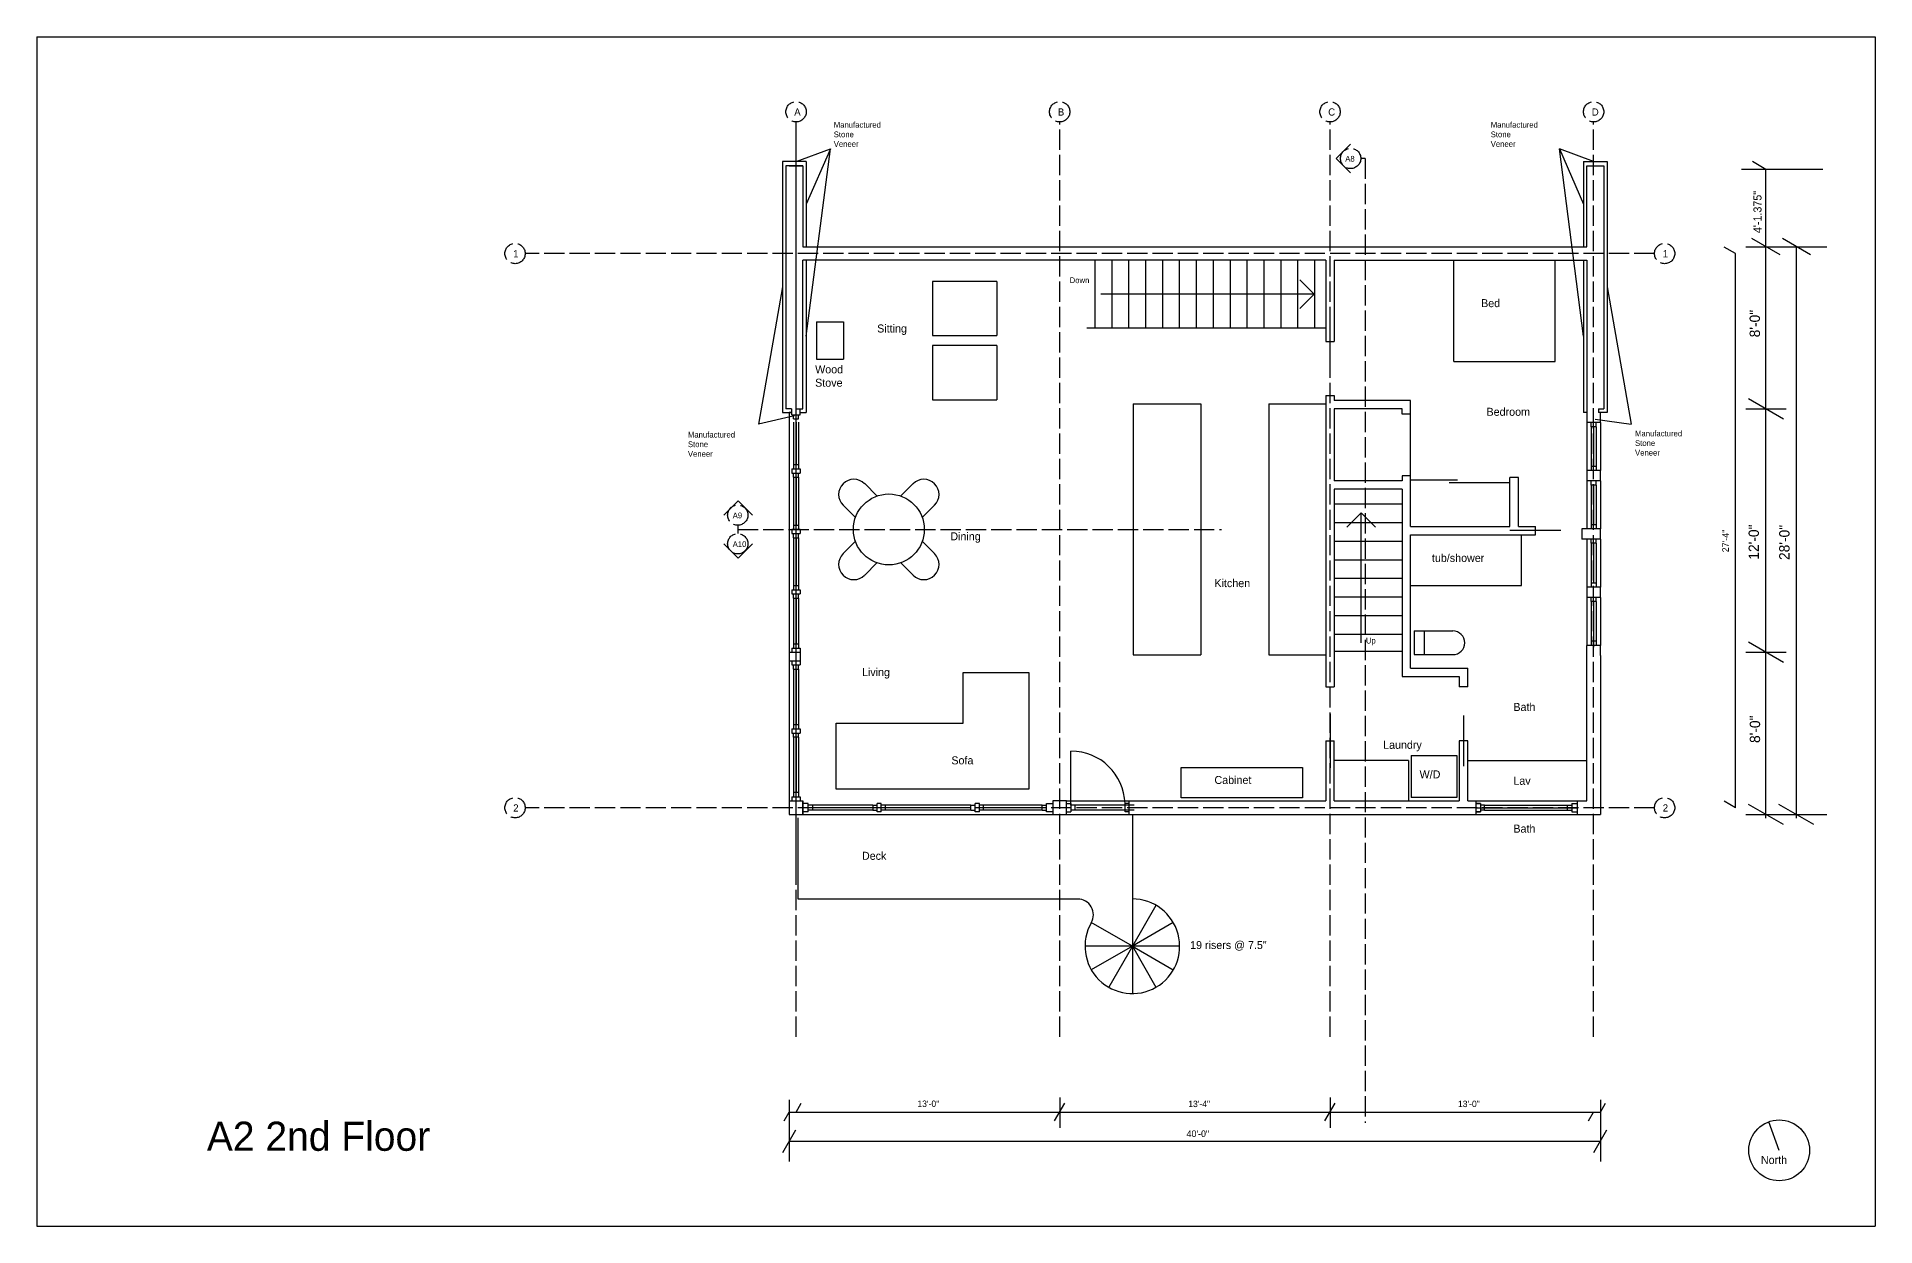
# Model space of a CAD drawing. Header units: inches. Extents: x 967 to 7501, y 257 to 3634.
# Drawn here: x 967 to 2055, y 1971 to 2675 of the extents above; entities that cross this region are included whole.
import ezdxf

# ---------------------------------------------------------------- set-up
doc = ezdxf.new("R2010")
doc.units = ezdxf.units.IN
doc.header["$MEASUREMENT"] = 0
doc.linetypes.add('ACAD_ISO02W100', pattern=[15, 12, -3])
for name, color, linetype in [('const', 7, 'Continuous'), ('e1', 7, 'Continuous'), ('e2', 251, 'Continuous'), ('glass', 172, 'Continuous'), ('grid', 252, 'ACAD_ISO02W100'), ('millwork', 253, 'Continuous'), ('sills', 105, 'Continuous'), ('stairs', 140, 'Continuous'), ('walls', 7, 'Continuous')]:
    doc.layers.add(name, color=color, linetype=linetype)

msp = doc.modelspace()

# ---------------------------------------------------------------- linework, layer by layer
for p, q in [((966.9, 2674.8), (2054.9, 2674.8)), ((966.9, 2674.8), (966.9, 1970.8)), ((2054.9, 2674.8), (2054.9, 1970.8)), ((966.9, 1970.8), (2054.9, 1970.8))]:
    msp.add_line(p, q)
at = {"layer": 'const'}
for p, q in [((1990.3, 2596.3), (1982.3, 2600.9)), ((2023.9, 2596.3), (1975.9, 2596.3)), ((1990.3, 2212.3), (1990.3, 2596.3)), ((1972.3, 2546.5), (1965.6, 2550.3)), ((1972.3, 2218.5), (1972.3, 2546.5)), ((1978.3, 2550.5), (2026.3, 2550.5)), ((1998.6, 2545.7), (1982, 2555.3)), ((2016.6, 2545.7), (2000, 2555.3)), ((2008.3, 2212.3), (2008.3, 2550.5)), ((2000.7, 2448.5), (1979.9, 2460.5)), ((1978.3, 2454.5), (2002.3, 2454.5)), ((1978.3, 2310.5), (2002.3, 2310.5)), ((2000.7, 2304.5), (1979.9, 2316.5)), ((1972.3, 2218.5), (1965.6, 2222.3)), ((2000.7, 2208.5), (1979.9, 2220.5)), ((2018.7, 2208.5), (1997.9, 2220.5)), ((1978.3, 2214.5), (2026.3, 2214.5)), ((1412.3, 2045.7), (1412.3, 2009.1)), ((1892.3, 2045.7), (1892.3, 2009.1)), ((1409.3, 2033.2), (1412.3, 2038.4)), ((1412.3, 2038.4), (1892.3, 2038.4)), ((1416.3, 2038.4), (1419.3, 2043.6)), ((1569.3, 2033.2), (1575.3, 2043.6)), ((1729.3, 2033.2), (1735.3, 2043.6)), ((1885.3, 2033.2), (1888.3, 2038.4)), ((1892.3, 2038.4), (1895.3, 2043.6)), ((1408.5, 2014.5), (1416.1, 2027.8)), ((1888.5, 2014.5), (1896.1, 2027.8)), ((1412.3, 2021.1), (1892.3, 2021.1))]:
    msp.add_line(p, q, dxfattribs=at)
at = {"layer": 'e1'}
for p, q in [((1892.3, 2446.5), (1892.3, 2452.5)), ((1892.3, 2412), (1892.3, 2418)), ((1892.3, 2377.5), (1892.3, 2383.5)), ((1892.3, 2343), (1892.3, 2349)), ((1892.3, 2308.5), (1892.3, 2314.5)), ((1892.3, 2308.5), (1892.3, 2214.5)), ((1613.5, 2222.5), (1729.8, 2222.5)), ((1734.8, 2222.5), (1808.8, 2222.5)), ((1813.8, 2222.5), (1818.8, 2222.5)), ((1878.6, 2222.5), (1884.3, 2222.5)), ((1613.5, 2214.5), (1818.8, 2214.5)), ((1878.6, 2214.5), (1892.3, 2214.5))]:
    msp.add_line(p, q, dxfattribs=at)
msp.add_circle((1998.1, 2015.7), 18, dxfattribs=at)
at = {"layer": 'e2'}
for p, q in [((1753, 2602.8), (1750.5, 2602.8)), ((1412.3, 2452.5), (1412.3, 2310.5)), ((1412.3, 2305.5), (1412.3, 2222.5)), ((1420.3, 2214.5), (1568.3, 2214.5)), ((1576.3, 2214.5), (1613.5, 2214.5)), ((1619, 2214.5), (1728.3, 2214.5))]:
    msp.add_line(p, q, dxfattribs=at)
at = {"layer": 'glass'}
for p, q in [((1414.8, 2446.6), (1414.8, 2421.6)), ((1417.8, 2446.6), (1417.8, 2421.6)), ((1886.8, 2444), (1886.8, 2420.5)), ((1889.8, 2444), (1889.8, 2420.5)), ((1414.8, 2414.1), (1414.8, 2385.8)), ((1417.8, 2414.1), (1417.8, 2385.8)), ((1886.8, 2409.5), (1886.8, 2386)), ((1889.8, 2409.5), (1889.8, 2386)), ((1414.8, 2378.3), (1414.8, 2350)), ((1417.8, 2378.3), (1417.8, 2350)), ((1886.8, 2375), (1886.8, 2351.5)), ((1889.8, 2375), (1889.8, 2351.5)), ((1414.8, 2342.5), (1414.8, 2315.5)), ((1417.8, 2342.5), (1417.8, 2315.5)), ((1886.8, 2340.5), (1886.8, 2317)), ((1889.8, 2340.5), (1889.8, 2317)), ((1414.8, 2300.5), (1414.8, 2267.7)), ((1417.8, 2300.5), (1417.8, 2267.7)), ((1414.8, 2260.2), (1414.8, 2227.5)), ((1417.8, 2260.2), (1417.8, 2227.5)), ((1461.7, 2220), (1426, 2220)), ((1519.8, 2220), (1469.2, 2220)), ((1562, 2220), (1527.3, 2220)), ((1616.3, 2220), (1581.5, 2220)), ((1823.8, 2220), (1872.9, 2220)), ((1461.7, 2217), (1426, 2217)), ((1519.8, 2217), (1469.2, 2217)), ((1562, 2217), (1527.3, 2217)), ((1616.3, 2217), (1581.5, 2217)), ((1823.8, 2217), (1872.9, 2217))]:
    msp.add_line(p, q, dxfattribs=at)
at = {"layer": 'grid'}
for p, q in [((1416.3, 2082.9), (1416.3, 2624.4)), ((1416.3, 2179.9), (1416.3, 2624.4)), ((1572.3, 2082.9), (1572.3, 2624.4)), ((1732.3, 2082.9), (1732.3, 2624.4)), ((1888.3, 2082.9), (1888.3, 2624.4)), ((1753, 2602.8), (1753, 2031.9)), ((1924.3, 2546.5), (1256, 2546.5)), ((1381.8, 2385.7), (1381.8, 2380.7)), ((1381.8, 2383.2), (1668.1, 2383.2)), ((1924.3, 2218.5), (1256, 2218.5))]:
    msp.add_line(p, q, dxfattribs=at)
for centre in [(1416.3, 2630.4), (1572.3, 2630.4), (1732.3, 2630.4), (1888.3, 2630.4), (1744.5, 2602.8), (1250, 2546.5), (1930.3, 2546.5), (1381.8, 2391.7), (1381.8, 2374.7), (1250, 2218.5), (1930.3, 2218.5)]:
    msp.add_circle(centre, 6, dxfattribs=at)
at = {"layer": 'millwork'}
for p, q in [((1416.3, 2601), (1436.6, 2608.5)), ((1436.6, 2608.5), (1422.3, 2575.7)), ((1422.3, 2497.5), (1436.6, 2608.5)), ((1888.3, 2601), (1868, 2608.5)), ((1868, 2608.5), (1882.3, 2575.7)), ((1882.3, 2497.5), (1868, 2608.5)), ((1884.3, 2550.5), (1884.3, 2598.5)), ((1805.5, 2482.5), (1805.5, 2542.5)), ((1865.5, 2482.5), (1865.5, 2542.5)), ((1408.3, 2526.7), (1394.1, 2445.6)), ((1497.1, 2530), (1497.1, 2498)), ((1535.1, 2530), (1497.1, 2530)), ((1535.1, 2530), (1535.1, 2498)), ((1896.3, 2526.7), (1910.5, 2445.6)), ((1428.3, 2506), (1428.3, 2484)), ((1428.3, 2506), (1444.3, 2506)), ((1444.3, 2506), (1444.3, 2484)), ((1497.1, 2498), (1535.1, 2498)), ((1535.1, 2492), (1497.1, 2492)), ((1497.1, 2492), (1497.1, 2460)), ((1535.1, 2492), (1535.1, 2460)), ((1428.3, 2484), (1444.3, 2484)), ((1805.5, 2482.5), (1865.5, 2482.5)), ((1497.1, 2460), (1535.1, 2460)), ((1415.3, 2450.5), (1394.1, 2445.6)), ((1615.8, 2457.5), (1615.8, 2309)), ((1615.8, 2457.5), (1655.8, 2457.5)), ((1655.8, 2457.5), (1655.8, 2309)), ((1696.1, 2457.5), (1696.1, 2309)), ((1696.1, 2457.5), (1729.8, 2457.5)), ((1780, 2415), (1780, 2451.5)), ((1889.3, 2448.5), (1910.5, 2445.6)), ((1416.3, 2446.6), (1416.3, 2421.6)), ((1884.3, 2446.5), (1884.3, 2418)), ((1888.3, 2444), (1888.3, 2420.5)), ((1892.3, 2446.5), (1892.3, 2418)), ((1416.3, 2414.1), (1416.3, 2385.8)), ((1456.9, 2410.3), (1464.1, 2403)), ((1485.5, 2410.3), (1478.2, 2403)), ((1780, 2412.5), (1807.8, 2412.5)), ((1802.8, 2411), (1838.8, 2411)), ((1884.3, 2412), (1884.3, 2383.5)), ((1888.3, 2409.5), (1888.3, 2386)), ((1892.3, 2412), (1892.3, 2383.5)), ((1444.1, 2397.5), (1451.4, 2390.3)), ((1498.2, 2397.5), (1491, 2390.3)), ((1853.8, 2380), (1853.8, 2385)), ((1416.3, 2378.3), (1416.3, 2350)), ((1444.1, 2368.9), (1451.4, 2376.2)), ((1498.2, 2368.9), (1491, 2376.2)), ((1845.6, 2350), (1845.6, 2380)), ((1884.3, 2377.5), (1884.3, 2349)), ((1888.3, 2375), (1888.3, 2351.5)), ((1892.3, 2377.5), (1892.3, 2349)), ((1456.9, 2356.2), (1464.1, 2363.4)), ((1485.5, 2356.2), (1478.2, 2363.4)), ((1416.3, 2342.5), (1416.3, 2315.5)), ((1780, 2350), (1845.6, 2350)), ((1884.3, 2343), (1884.3, 2314.5)), ((1888.3, 2340.5), (1888.3, 2313.5)), ((1888.3, 2340.5), (1888.3, 2317)), ((1892.3, 2343), (1892.3, 2314.5)), ((1782, 2323.1), (1805, 2323.1)), ((1782, 2323.1), (1782, 2309.1)), ((1788, 2323.1), (1788, 2309.1)), ((1615.8, 2309), (1655.8, 2309)), ((1696.1, 2309), (1729.8, 2309)), ((1782, 2309.1), (1805, 2309.1)), ((1416.3, 2300.5), (1416.3, 2267.7)), ((1416.3, 2260.2), (1416.3, 2227.5)), ((1579, 2220), (1579, 2252)), ((1778.8, 2246.5), (1734.8, 2246.5)), ((1778.8, 2246.5), (1778.8, 2222.5)), ((1780.3, 2249.5), (1807.3, 2249.5)), ((1780.3, 2249.5), (1780.3, 2224.5)), ((1807.3, 2249.5), (1807.3, 2224.5)), ((1813.8, 2246.5), (1884.3, 2246.5)), ((1807.3, 2224.5), (1780.3, 2224.5)), ((1818.8, 2222.5), (1878.6, 2222.5)), ((1417.3, 2212.5), (1417.3, 2164.5)), ((1461.7, 2218.5), (1426, 2218.5)), ((1519.8, 2218.5), (1469.2, 2218.5)), ((1562, 2218.5), (1527.3, 2218.5)), ((1615.3, 2214.5), (1615.3, 2163)), ((1818.8, 2218.5), (1878.6, 2218.5)), ((1818.8, 2214.5), (1878.6, 2214.5)), ((1417.3, 2164.5), (1582.9, 2164.5)), ((1629.3, 2160.7), (1615.3, 2136.5)), ((1615.3, 2136.5), (1591, 2150.5)), ((1639.5, 2150.5), (1615.3, 2136.5)), ((1643.3, 2136.5), (1587.3, 2136.5)), ((1615.3, 2136.5), (1591, 2122.5)), ((1615.3, 2136.5), (1601.3, 2112.2)), ((1615.3, 2136.5), (1639.5, 2122.5)), ((1615.3, 2136.5), (1629.3, 2112.2))]:
    msp.add_line(p, q, dxfattribs=at)
for points in [[(1554.1, 2229.5), (1440.1, 2229.5), (1440.1, 2268.5), (1515.1, 2268.5), (1515.1, 2298.5), (1554.1, 2298.5), (1554.1, 2229.5)], [(1644.1, 2224.3), (1644.1, 2242.3), (1716.1, 2242.3), (1716.1, 2224.3), (1644.1, 2224.3)]]:
    msp.add_lwpolyline(points, dxfattribs=at)
for centre, radius, start, end in [((1450.5, 2403.9), 9, 45, 225), ((1491.9, 2403.9), 9, 315, 135), ((1450.5, 2362.5), 9, 135, 315), ((1491.9, 2362.5), 9, 225, 45), ((1805, 2316.1), 7, 270, 90), ((1579, 2220), 32, 1.7908, 90), ((1582.9, 2155.1), 9.33, 330, 90), ((1615.3, 2136.5), 28, 150, 90)]:
    msp.add_arc(centre, radius, start, end, dxfattribs=at)
at = {"layer": 'sills'}
msp.add_line((1576.3, 2222.5), (1613.5, 2222.5), dxfattribs=at)
at = {"layer": 'stairs'}
for p, q in [((1593.3, 2502.5), (1593.3, 2542.5)), ((1603.3, 2502.5), (1603.3, 2542.5)), ((1613.3, 2502.5), (1613.3, 2542.5)), ((1623.3, 2502.5), (1623.3, 2542.5)), ((1633.3, 2502.5), (1633.3, 2542.5)), ((1643.3, 2502.5), (1643.3, 2542.5)), ((1653.3, 2502.5), (1653.3, 2542.5)), ((1663.3, 2502.5), (1663.3, 2542.5)), ((1673.3, 2502.5), (1673.3, 2542.5)), ((1683.3, 2502.5), (1683.3, 2542.5)), ((1693.3, 2502.5), (1693.3, 2542.5)), ((1703.3, 2502.5), (1703.3, 2542.5)), ((1713.3, 2502.5), (1713.3, 2542.5)), ((1723.3, 2502.5), (1723.3, 2542.5)), ((1588.3, 2502.5), (1729.8, 2502.5)), ((1775, 2398.1), (1734.8, 2398.1)), ((1775, 2387.1), (1734.8, 2387.1)), ((1775, 2376.1), (1734.8, 2376.1)), ((1775, 2365.1), (1734.8, 2365.1)), ((1775, 2354.1), (1734.8, 2354.1)), ((1775, 2343.1), (1734.8, 2343.1)), ((1775, 2332.1), (1734.8, 2332.1)), ((1775, 2321.1), (1734.8, 2321.1)), ((1734.8, 2311.1), (1775, 2311.1))]:
    msp.add_line(p, q, dxfattribs=at)
at = {"layer": 'walls'}
for p, q in [((1744.5, 2611.3), (1736, 2602.8)), ((1408.3, 2601), (1408.3, 2452.5)), ((1422.3, 2601), (1408.3, 2601)), ((1422.3, 2601), (1422.3, 2550.5)), ((1744.5, 2594.3), (1736, 2602.8)), ((1882.3, 2601), (1882.3, 2550.5)), ((1882.3, 2601), (1896.3, 2601)), ((1896.3, 2601), (1896.3, 2452.5)), ((1420.3, 2598.5), (1410.3, 2598.5)), ((1410.3, 2598.5), (1410.3, 2454.5)), ((1412.3, 2598.5), (1420.3, 2598.5)), ((1420.3, 2598.5), (1420.3, 2550.5)), ((1884.3, 2598.5), (1894.3, 2598.5)), ((1894.3, 2598.5), (1894.3, 2454.5)), ((1420.3, 2550.5), (1884.3, 2550.5)), ((1420.3, 2454.5), (1420.3, 2542.5)), ((1729.8, 2542.5), (1420.3, 2542.5)), ((1422.3, 2542.5), (1422.3, 2452.5)), ((1729.8, 2542.5), (1729.8, 2494.5)), ((1734.8, 2542.5), (1734.8, 2494.5)), ((1734.8, 2542.5), (1884.3, 2542.5)), ((1882.3, 2542.5), (1882.3, 2452.5)), ((1884.3, 2542.5), (1884.3, 2446.5)), ((1722.9, 2522.5), (1714.4, 2530.9)), ((1722.9, 2522.5), (1596.7, 2522.5)), ((1722.9, 2522.5), (1714.4, 2514)), ((1732.3, 2478.5), (1732.3, 2510.5)), ((1729.8, 2494.5), (1734.8, 2494.5)), ((1729.8, 2462.5), (1729.8, 2459.5)), ((1729.8, 2462.5), (1734.8, 2462.5)), ((1729.8, 2459.5), (1729.8, 2290.1)), ((1729.8, 2459.5), (1729.8, 2459.5)), ((1734.8, 2462.5), (1734.8, 2459.5)), ((1780, 2459.5), (1734.8, 2459.5)), ((1780, 2451.5), (1780, 2459.5)), ((1408.3, 2452.5), (1413.6, 2452.5)), ((1413.6, 2454.5), (1410.3, 2454.5)), ((1413.8, 2452.5), (1412.3, 2452.5)), ((1413.8, 2451.1), (1413.8, 2454.5)), ((1413.8, 2451.1), (1418.8, 2451.1)), ((1414.8, 2448.6), (1414.8, 2451.1)), ((1414.8, 2448.6), (1417.8, 2448.6)), ((1416.8, 2454.5), (1420.3, 2454.5)), ((1417.8, 2448.6), (1417.8, 2451.1)), ((1418.8, 2451.1), (1418.8, 2454.5)), ((1418.8, 2452.5), (1422.3, 2452.5)), ((1734.8, 2454.5), (1734.8, 2412)), ((1775, 2454.5), (1734.8, 2454.5)), ((1775, 2451.5), (1775, 2454.5)), ((1780, 2451.5), (1775, 2451.5)), ((1884.3, 2452.5), (1882.3, 2452.5)), ((1891.1, 2454.5), (1894.3, 2454.5)), ((1891.1, 2454.5), (1891.1, 2452.5)), ((1896.3, 2452.5), (1891.1, 2452.5)), ((1892.3, 2446.5), (1884.3, 2446.5)), ((1886.8, 2444), (1886.8, 2446.5)), ((1889.8, 2444), (1886.8, 2444)), ((1889.8, 2444), (1889.8, 2446.5)), ((1413.8, 2419.1), (1418.8, 2419.1)), ((1413.8, 2419.1), (1413.8, 2416.6)), ((1413.8, 2416.6), (1418.8, 2416.6)), ((1414.8, 2421.6), (1414.8, 2419.1)), ((1414.8, 2421.6), (1417.8, 2421.6)), ((1414.8, 2414.1), (1414.8, 2416.6)), ((1417.8, 2421.6), (1417.8, 2419.1)), ((1417.8, 2414.1), (1417.8, 2416.6)), ((1418.8, 2419.1), (1418.8, 2416.6)), ((1884.3, 2418), (1884.3, 2412)), ((1892.3, 2418), (1884.3, 2418)), ((1889.8, 2420.5), (1886.8, 2420.5)), ((1886.8, 2420.5), (1886.8, 2418)), ((1889.8, 2420.5), (1889.8, 2418)), ((1414.8, 2414.1), (1417.8, 2414.1)), ((1775, 2412), (1734.8, 2412)), ((1734.8, 2407), (1734.8, 2290.1)), ((1775, 2407), (1734.8, 2407)), ((1780, 2415), (1775, 2415)), ((1775, 2415), (1775, 2412)), ((1775, 2407), (1775, 2296.1)), ((1780, 2385), (1780, 2415)), ((1843.8, 2414), (1838.8, 2414)), ((1838.8, 2385), (1838.8, 2414)), ((1843.8, 2385), (1843.8, 2414)), ((1892.3, 2412), (1884.3, 2412)), ((1886.8, 2409.5), (1886.8, 2412)), ((1889.8, 2409.5), (1886.8, 2409.5)), ((1889.8, 2409.5), (1889.8, 2412)), ((1373.5, 2391.7), (1382, 2400.2)), ((1390.5, 2391.7), (1382, 2400.2)), ((1413.8, 2383.3), (1418.8, 2383.3)), ((1413.8, 2383.3), (1413.8, 2380.8)), ((1414.8, 2385.8), (1414.8, 2383.3)), ((1414.8, 2385.8), (1417.8, 2385.8)), ((1417.8, 2385.8), (1417.8, 2383.3)), ((1418.8, 2383.3), (1418.8, 2380.8)), ((1742.3, 2384.6), (1750.8, 2393.1)), ((1750.8, 2316.1), (1750.8, 2393.1)), ((1759.3, 2384.6), (1750.8, 2393.1)), ((1780, 2385), (1838.8, 2385)), ((1843.8, 2385), (1853.8, 2385)), ((1892.3, 2383.5), (1881.3, 2383.5)), ((1881.3, 2383.5), (1881.3, 2377.5)), ((1889.8, 2386), (1886.8, 2386)), ((1886.8, 2386), (1886.8, 2383.5)), ((1889.8, 2386), (1889.8, 2383.5)), ((1373.5, 2374.7), (1382, 2366.2)), ((1382, 2366.2), (1390.5, 2374.7)), ((1413.8, 2380.8), (1418.8, 2380.8)), ((1414.8, 2378.3), (1414.8, 2380.8)), ((1414.8, 2378.3), (1417.8, 2378.3)), ((1417.8, 2378.3), (1417.8, 2380.8)), ((1780, 2380), (1853.8, 2380)), ((1780, 2301.1), (1780, 2380)), ((1868.8, 2382.5), (1838.8, 2382.5)), ((1892.3, 2377.5), (1881.3, 2377.5)), ((1886.8, 2375), (1886.8, 2377.5)), ((1889.8, 2375), (1886.8, 2375)), ((1889.8, 2375), (1889.8, 2377.5)), ((1889.8, 2351.5), (1886.8, 2351.5)), ((1886.8, 2351.5), (1886.8, 2349)), ((1889.8, 2351.5), (1889.8, 2349)), ((1413.8, 2347.5), (1418.8, 2347.5)), ((1413.8, 2347.5), (1413.8, 2345)), ((1413.8, 2345), (1418.8, 2345)), ((1414.8, 2350), (1414.8, 2347.5)), ((1414.8, 2350), (1417.8, 2350)), ((1414.8, 2342.5), (1414.8, 2345)), ((1414.8, 2342.5), (1417.8, 2342.5)), ((1417.8, 2350), (1417.8, 2347.5)), ((1417.8, 2342.5), (1417.8, 2345)), ((1418.8, 2347.5), (1418.8, 2345)), ((1892.3, 2349), (1884.3, 2349)), ((1884.3, 2349), (1884.3, 2343)), ((1892.3, 2343), (1884.3, 2343)), ((1886.8, 2340.5), (1886.8, 2343)), ((1889.8, 2340.5), (1886.8, 2340.5)), ((1889.8, 2340.5), (1889.8, 2343)), ((1412.3, 2310.5), (1418.8, 2310.5)), ((1412.3, 2310.5), (1412.3, 2305.5)), ((1413.8, 2313), (1418.8, 2313)), ((1413.8, 2313), (1413.8, 2310.5)), ((1414.8, 2315.5), (1417.8, 2315.5)), ((1414.8, 2315.5), (1414.8, 2313)), ((1417.8, 2315.5), (1417.8, 2313)), ((1418.8, 2313), (1418.8, 2303)), ((1884.3, 2222.5), (1884.3, 2314.5)), ((1892.3, 2314.5), (1884.3, 2314.5)), ((1889.8, 2317), (1886.8, 2317)), ((1886.8, 2317), (1886.8, 2314.5)), ((1889.8, 2317), (1889.8, 2314.5)), ((1412.3, 2305.5), (1418.8, 2305.5)), ((1413.8, 2305.5), (1413.8, 2303)), ((1413.8, 2303), (1418.8, 2303)), ((1414.8, 2300.5), (1414.8, 2303)), ((1414.8, 2300.5), (1417.8, 2300.5)), ((1417.8, 2300.5), (1417.8, 2303)), ((1775, 2296.1), (1808.8, 2296.1)), ((1780, 2301.1), (1813.8, 2301.1)), ((1808.8, 2296.1), (1808.8, 2290.1)), ((1813.8, 2290.1), (1813.8, 2301.1)), ((1729.8, 2290.1), (1734.8, 2290.1)), ((1813.8, 2290.1), (1808.8, 2290.1)), ((1732.3, 2274.1), (1732.3, 2242.1)), ((1413.8, 2265.2), (1418.8, 2265.2)), ((1413.8, 2265.2), (1413.8, 2262.7)), ((1414.8, 2267.7), (1414.8, 2265.2)), ((1414.8, 2267.7), (1417.8, 2267.7)), ((1417.8, 2267.7), (1417.8, 2265.2)), ((1418.8, 2265.2), (1418.8, 2262.7)), ((1811.3, 2273.1), (1811.3, 2243.1)), ((1413.8, 2262.7), (1418.8, 2262.7)), ((1414.8, 2260.2), (1414.8, 2262.7)), ((1417.8, 2260.2), (1414.8, 2260.2)), ((1417.8, 2260.2), (1417.8, 2262.7)), ((1729.8, 2258.1), (1729.8, 2222.5)), ((1729.8, 2258.1), (1734.8, 2258.1)), ((1734.8, 2222.5), (1734.8, 2258.1)), ((1813.8, 2258.1), (1808.8, 2258.1)), ((1808.8, 2258.1), (1808.8, 2222.5)), ((1811.3, 2258.1), (1811.3, 2258.1)), ((1813.8, 2222.5), (1813.8, 2258.1)), ((1412.3, 2222.5), (1420.3, 2222.5)), ((1412.3, 2222.5), (1412.3, 2214.5)), ((1413.8, 2225), (1418.8, 2225)), ((1413.8, 2225), (1413.8, 2222.5)), ((1417.8, 2227.5), (1414.8, 2227.5)), ((1414.8, 2227.5), (1414.8, 2225)), ((1417.8, 2227.5), (1417.8, 2225)), ((1418.8, 2225), (1418.8, 2222.5)), ((1420.3, 2222.5), (1420.3, 2214.5)), ((1420.3, 2214.5), (1420.3, 2222.5)), ((1423.5, 2221), (1420.3, 2221)), ((1423.5, 2216), (1423.5, 2221)), ((1426, 2220), (1423.5, 2220)), ((1426, 2220), (1426, 2217)), ((1461.7, 2220), (1464.2, 2220)), ((1461.7, 2220), (1461.7, 2217)), ((1464.2, 2216), (1464.2, 2221)), ((1466.7, 2221), (1464.2, 2221)), ((1466.7, 2216), (1466.7, 2221)), ((1469.2, 2220), (1466.7, 2220)), ((1469.2, 2217), (1469.2, 2220)), ((1519.8, 2220), (1522.3, 2220)), ((1519.8, 2217), (1519.8, 2220)), ((1522.3, 2216), (1522.3, 2221)), ((1524.8, 2221), (1522.3, 2221)), ((1524.8, 2216), (1524.8, 2221)), ((1527.3, 2220), (1524.8, 2220)), ((1527.3, 2217), (1527.3, 2220)), ((1562, 2217), (1562, 2220)), ((1562, 2220), (1564.5, 2220)), ((1564.5, 2216), (1564.5, 2221)), ((1564.5, 2221), (1568.3, 2221)), ((1576.3, 2222.5), (1568.3, 2222.5)), ((1568.3, 2222.5), (1568.3, 2214.5)), ((1576.3, 2214.5), (1576.3, 2222.5)), ((1576.3, 2221), (1579, 2221)), ((1579, 2221), (1579, 2217)), ((1581.5, 2220), (1579, 2220)), ((1581.5, 2217), (1581.5, 2220)), ((1613.5, 2221), (1611, 2221)), ((1611, 2216), (1611, 2221)), ((1613.5, 2214.5), (1613.5, 2222.5)), ((1613.5, 2222.5), (1619, 2222.5)), ((1818.8, 2214.5), (1818.8, 2222.5)), ((1818.8, 2221), (1821.3, 2221)), ((1821.3, 2221), (1818.8, 2221)), ((1821.3, 2221), (1821.3, 2216)), ((1823.8, 2220), (1821.3, 2220)), ((1823.8, 2217), (1823.8, 2220)), ((1823.8, 2217), (1823.8, 2220)), ((1872.9, 2217), (1872.9, 2220)), ((1872.9, 2220), (1875.4, 2220)), ((1875.4, 2221), (1875.4, 2216)), ((1875.4, 2221), (1878.6, 2221)), ((1878.6, 2222.5), (1878.6, 2214.5)), ((1412.3, 2214.5), (1420.3, 2214.5)), ((1423.5, 2216), (1420.3, 2216)), ((1426, 2217), (1423.5, 2217)), ((1461.7, 2217), (1464.2, 2217)), ((1466.7, 2216), (1464.2, 2216)), ((1469.2, 2217), (1466.7, 2217)), ((1519.8, 2217), (1522.3, 2217)), ((1524.8, 2216), (1522.3, 2216)), ((1527.3, 2217), (1524.8, 2217)), ((1562, 2217), (1564.5, 2217)), ((1568.3, 2216), (1564.5, 2216)), ((1568.3, 2214.5), (1576.3, 2214.5)), ((1576.3, 2216), (1579, 2216)), ((1581.5, 2217), (1579, 2217)), ((1579, 2217), (1579, 2216)), ((1613.5, 2216), (1611, 2216)), ((1613.5, 2214.5), (1619, 2214.5)), ((1818.8, 2216), (1821.3, 2216)), ((1821.3, 2216), (1818.8, 2216)), ((1823.8, 2217), (1821.3, 2217)), ((1872.9, 2217), (1875.4, 2217)), ((1875.4, 2216), (1878.6, 2216)), ((1615.3, 2164.5), (1615.3, 2108.5)), ((1572.3, 2047), (1572.3, 2029.1)), ((1732.3, 2047), (1732.3, 2029.1)), ((1998.1, 2015.7), (1991.9, 2032.6))]:
    msp.add_line(p, q, dxfattribs=at)
msp.add_circle((1471.2, 2383.2), 21, dxfattribs=at)

# ---------------------------------------------------------------- texts
at = {"layer": 'const', "attachment_point": 1}
for s, insert, char_height, width in [('A', (1415.2, 2632.4), 4.26, 1625.197), ('\\pt3.4098;Manufactured^JStone^JVeneer', (1438.6, 2624.4), 3.41, 1300.158), ('B', (1571.2, 2632.4), 4.26, 1625.197), ('C', (1731.2, 2632.4), 4.26, 1625.197), ('\\pt3.4098;Manufactured^JStone^JVeneer', (1827.4, 2624.4), 3.41, 1300.158), ('D', (1887.2, 2632.4), 4.26, 1625.197), ('A8', (1741.3, 2604.3), 3.41, 1300.158), ('1', (1248.9, 2548.5), 4.26, 1625.197), ('1', (1929.2, 2548.5), 4.26, 1625.197), ('\\pt3.4098;Down', (1578.2, 2532.4), 3.41, 1300.158), ('Bed', (1821.7, 2519.5), 4.74, 1805.775), ('Sitting', (1464.3, 2504.5), 4.74, 1805.775), ('Wood^JStove', (1427.6, 2480.3), 4.736, 1805.775), ('\\PBedroom', (1824.9, 2463.1), 4.74, 1805.775), ('\\pt3.4098;Manufactured^JStone^JVeneer', (1352.3, 2441), 3.41, 1300.158), ('\\pt3.4098;Manufactured^JStone^JVeneer', (1912.8, 2441.7), 3.41, 1300.158), ('A9', (1378.8, 2393.2), 3.41, 1300.158), ('A10', (1378.8, 2376.2), 3.41, 1300.158), ('\\PDining', (1507.6, 2389.4), 4.74, 1805.775), ('tub/shower', (1792.6, 2368.7), 4.74, 1805.775), ('\\PKitchen', (1663.9, 2361.7), 4.74, 1805.775), ('\\pt3.4098;Up', (1753.5, 2319.1), 3.41, 1300.158), ('Living', (1455.3, 2301.1), 4.74, 1805.775), ('Bath', (1840.8, 2280.5), 4.74, 1805.775), ('Laundry', (1763.7, 2258.1), 4.74, 1805.775), ('Sofa', (1508.2, 2248.9), 4.74, 1805.775), ('Cabinet', (1663.9, 2237.3), 4.74, 1805.775), ('W/D', (1785.3, 2240.6), 4.74, 1805.775), ('Lav', (1840.8, 2236.8), 4.74, 1805.775), ('2', (1248.9, 2220.5), 4.26, 1625.197), ('2', (1929.2, 2220.5), 4.26, 1625.197), ('Bath', (1840.8, 2208.5), 4.74, 1805.775), ('Deck', (1455.3, 2192.4), 4.74, 1805.775), ('19 risers @ 7.5"', (1649.5, 2139.6), 4.736, 1805.775), ('13\'-0"', (1488.1, 2045.2), 3.79, 1444.62), ('13\'-4"', (1648.4, 2045.1), 3.79, 1444.62), ('13\'-0"', (1808, 2045.1), 3.79, 1444.62), ('A2 2nd Floor', (1067.6, 2032.7), 17.262, 6582.049), ('40\'-0"', (1647.4, 2027.5), 3.91, 1491.22), ('North', (1987.3, 2012.4), 4.74, 1805.775)]:
    msp.add_mtext(s, dxfattribs=dict(at, insert=insert, char_height=char_height, width=width))
at = {"layer": 'const', "attachment_point": 1, "rotation": 90}
for s, insert, char_height, width in [('4\'-1.375"', (1982.9, 2558.6), 4.74, 1805.775), ('8\'-0"', (1980.6, 2496.9), 6.11, 2330.032), ('27\'-4"', (1964.4, 2369.7), 3.91, 1491.22), ('12\'-0"', (1980, 2365.3), 6.11, 2330.032), ('28\'-0"', (1998.1, 2365.1), 6.11, 2330.032), ('8\'-0"', (1980.7, 2256.8), 6.11, 2330.032)]:
    msp.add_mtext(s, dxfattribs=dict(at, insert=insert, char_height=char_height, width=width))

doc.saveas('drawing.dxf')
